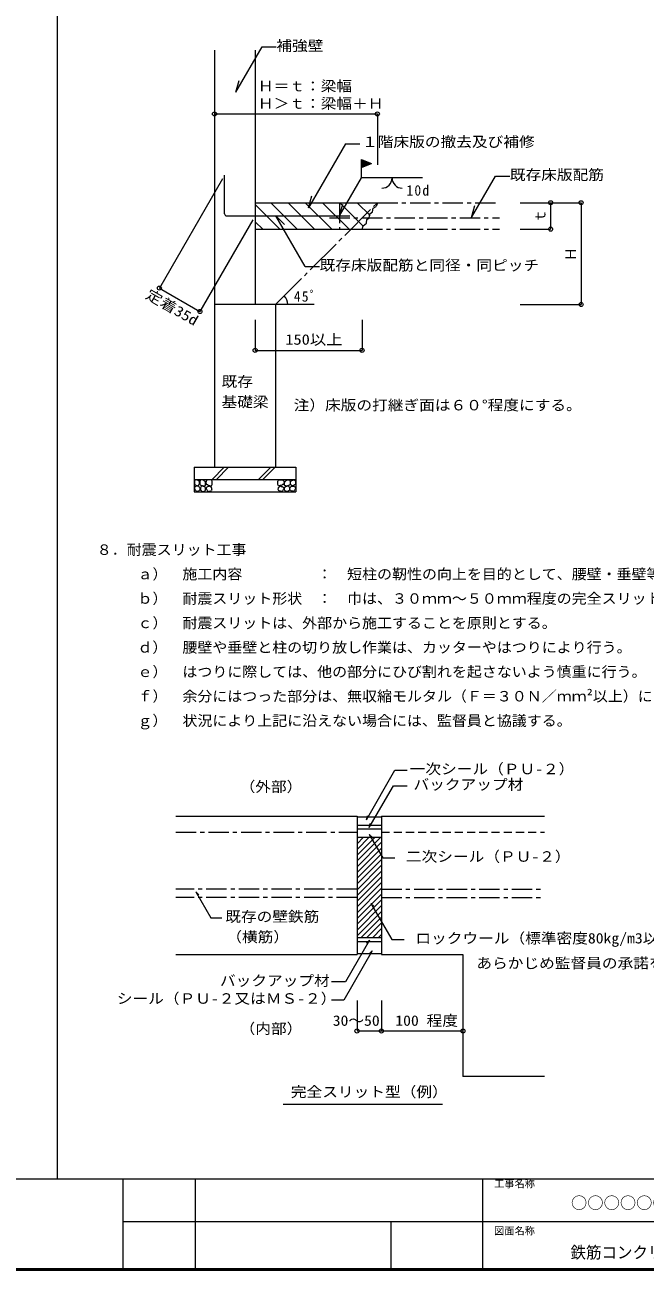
# Model space of a CAD drawing. Units: millimetres on the paper. Extents: x -400 to 7628, y -5883 to 279.
# Drawn here: x 90.2 to 242.4, y -275.2 to 30.7 of the extents above; entities that cross this region are included whole.
import ezdxf
from ezdxf.enums import TextEntityAlignment as Align

# ---------------------------------------------------------------- set-up
doc = ezdxf.new("R2010")
doc.units = ezdxf.units.MM
for name, pattern in [('CHAIN1', [8, 5, -1, 1, -1]), ('CHAIN2', [12, 9, -1, 1, -1]), ('DASHED2', [3, 2, -1])]:
    doc.linetypes.add(name, pattern=pattern)
for name, color, linetype, lineweight in [('4-0', 4, 'CHAIN2', 5), ('4-1', 3, 'Continuous', 5), ('4-2', 3, 'Continuous', 5), ('4-3', 7, 'Continuous', 5), ('4-4', 3, 'Continuous', 5), ('4-5', 7, 'Continuous', 5), ('4-6', 4, 'Continuous', 5), ('4-7', 2, 'Continuous', 5), ('4-8', 7, 'Continuous', 5), ('4-9', 5, 'Continuous', 5), ('4-F', 3, 'Continuous', 5)]:
    doc.layers.add(name, color=color, linetype=linetype, lineweight=lineweight)
doc.styles.add('ＭＳ ゴシック', font='')
doc.styles.get('ＭＳ ゴシック').set_extended_font_data('MS Gothic')

msp = doc.modelspace()

# ---------------------------------------------------------------- linework, layer by layer
at = {"layer": '4-0'}
msp.add_line((151.705, -37.952), (176.705, -12.952), dxfattribs=at)
at = {"layer": '4-1', "color": 4, "linetype": 'CHAIN1'}
msp.add_line((167.425, -12.952), (167.425, -19.452), dxfattribs=at)
at = {"layer": '4-2'}
for p, q in [((139.205, -15.692), (139.205, -6.192)), ((139.706, -16.192), (169.925, -16.192))]:
    msp.add_line(p, q, dxfattribs=at)
at = {"layer": '4-2', "linetype": 'CHAIN1'}
msp.add_line((164.925, -16.692), (206.705, -16.692), dxfattribs=at)
at = {"layer": '4-2'}
msp.add_arc((139.706, -15.692), 0.5, 180, 270, dxfattribs=at)
at = {"layer": '4-3'}
for p, q in [((141.965, 14.188), (142.746, 17.088)), ((136.705, 8.868), (176.705, 8.868)), ((176.705, 8.868), (176.705, -3.632)), ((168.885, 1.488), (159.826, -14.192)), ((168.885, 1.488), (172.386, 1.488)), ((138.706, -7.072), (123.185, -33.932)), ((159.826, -14.192), (160.606, -11.292)), ((199.826, -16.552), (200.605, -13.652)), ((211.705, -12.952), (226.705, -12.952)), ((219.205, -12.952), (219.205, -19.452)), ((226.705, -12.952), (226.705, -37.952)), ((146.126, -17.192), (133.145, -39.672)), ((211.705, -19.452), (219.205, -19.452)), ((159.005, -28.612), (162.506, -28.612)), ((123.185, -33.932), (133.145, -39.672)), ((211.705, -37.952), (226.705, -37.952)), ((172.945, -41.732), (172.945, -49.232))]:
    msp.add_line(p, q, dxfattribs=at)
for points in [[(141.965, 14.188), (148.385, 25.308), (151.885, 25.308)], [(199.826, -16.552), (205.705, -6.392), (209.206, -6.392)], [(159.005, -28.612), (151.806, -16.192), (153.925, -18.312)], [(146.706, -41.732), (146.706, -49.232), (172.945, -49.232)]]:
    msp.add_lwpolyline(points, dxfattribs=at)
for centre in [(136.705, 8.868), (176.705, 8.868), (219.205, -12.952), (226.705, -12.952), (219.205, -19.452), (123.185, -33.932), (133.145, -39.672), (226.705, -37.952), (146.706, -49.232), (172.945, -49.232)]:
    msp.add_circle(centre, 0.5, dxfattribs=at)
msp.add_arc((151.705, -37.952), 3, 0, 45, dxfattribs=at)
at = {"layer": '4-4', "color": 7}
for p, q in [((173.995, -164.511), (181.015, -152.351)), ((181.015, -152.351), (184.015, -152.351)), ((173.995, -164.511), (174.255, -163.531)), ((174.695, -166.427), (174.955, -165.447)), ((174.695, -168.111), (175.395, -168.811)), ((174.695, -168.111), (178.015, -173.851)), ((178.015, -173.851), (181.015, -173.851)), ((132.155, -182.251), (135.835, -188.611)), ((132.155, -182.251), (132.855, -182.951)), ((175.115, -185.071), (175.835, -185.771)), ((135.835, -188.611), (138.535, -188.611)), ((174.755, -194.111), (168.835, -204.351)), ((174.755, -194.111), (174.035, -194.811)), ((175.435, -196.711), (174.735, -197.411)), ((168.835, -204.351), (165.435, -204.351)), ((171.695, -208.911), (171.695, -216.411)), ((177.695, -208.911), (177.695, -216.411)), ((171.695, -216.411), (197.695, -216.411))]:
    msp.add_line(p, q, dxfattribs=at)
at = {"layer": '4-4'}
for p, q in [((127.235, -163.611), (171.695, -163.611)), ((171.695, -163.611), (171.695, -197.611)), ((171.695, -163.811), (177.695, -163.811)), ((177.695, -163.611), (217.695, -163.611)), ((177.695, -163.611), (177.695, -197.611)), ((171.695, -168.811), (177.695, -168.811)), ((171.695, -193.411), (177.695, -193.411)), ((127.235, -197.611), (171.695, -197.611)), ((171.695, -197.411), (177.695, -197.411)), ((217.695, -227.611), (197.695, -227.611))]:
    msp.add_line(p, q, dxfattribs=at)
at = {"layer": '4-4', "color": 4, "linetype": 'CHAIN1'}
for p, q in [((127.235, -167.611), (171.695, -167.611)), ((171.695, -181.611), (127.235, -181.611)), ((177.695, -181.611), (217.695, -181.611)), ((171.695, -183.611), (127.235, -183.611)), ((177.695, -183.611), (217.695, -183.611))]:
    msp.add_line(p, q, dxfattribs=at)
at = {"layer": '4-4', "color": 4, "linetype": 'DASHED2'}
msp.add_line((177.695, -167.611), (217.695, -167.611), dxfattribs=at)
at = {"layer": '4-4', "color": 4}
for p, q in [((177.515, -168.811), (171.695, -174.631)), ((176.115, -168.811), (171.695, -173.231)), ((171.915, -168.811), (171.695, -169.031)), ((173.315, -168.811), (171.695, -170.431)), ((174.715, -168.811), (171.695, -171.831)), ((177.695, -170.051), (171.695, -176.051)), ((177.695, -171.471), (171.695, -177.471)), ((171.695, -178.891), (177.695, -172.891)), ((171.695, -180.291), (177.695, -174.291)), ((171.695, -181.711), (177.695, -175.711)), ((171.695, -183.131), (177.695, -177.131)), ((171.695, -184.531), (177.695, -178.531)), ((171.695, -185.951), (177.695, -179.951)), ((171.695, -187.371), (177.695, -181.371)), ((171.695, -188.791), (177.695, -182.791)), ((171.695, -190.191), (177.695, -184.191)), ((171.695, -191.611), (177.695, -185.611)), ((171.695, -193.031), (177.695, -187.031)), ((172.715, -193.411), (177.695, -188.431)), ((174.135, -193.411), (177.695, -189.851)), ((175.555, -193.411), (177.695, -191.271)), ((176.975, -193.411), (177.695, -192.691)), ((153.535, -234.431), (192.655, -234.431))]:
    msp.add_line(p, q, dxfattribs=at)
at = {"layer": '4-4', "color": 7}
for points in [[(174.695, -166.427), (180.615, -156.167), (184.015, -156.167)], [(175.115, -185.071), (180.235, -193.931), (183.235, -193.931)], [(175.435, -196.711), (168.435, -208.851), (165.435, -208.851)]]:
    msp.add_lwpolyline(points, dxfattribs=at)
at = {"layer": '4-4'}
msp.add_lwpolyline([(177.695, -197.611), (197.695, -197.611), (197.695, -227.611)], dxfattribs=at)
at = {"layer": '4-4', "color": 7}
for centre in [(171.695, -216.411), (177.695, -216.411), (197.695, -216.411)]:
    msp.add_circle(centre, 0.5, dxfattribs=at)
at = {"layer": '4-5', "color": 3}
for p, q in [((172.806, -2.572), (175.285, -3.352)), ((172.806, -2.752), (175.285, -3.352)), ((172.806, -2.952), (175.285, -3.352)), ((172.806, -3.112), (175.285, -3.352)), ((172.806, -4.292), (175.285, -3.352)), ((172.806, -3.352), (175.285, -3.352)), ((172.806, -3.552), (175.285, -3.352)), ((172.806, -3.712), (175.285, -3.352)), ((172.806, -3.932), (175.285, -3.352)), ((172.806, -4.092), (175.285, -3.352)), ((167.425, -16.192), (172.806, -6.873)), ((167.425, -16.192), (168.205, -13.292))]:
    msp.add_line(p, q, dxfattribs=at)
msp.add_lwpolyline([(187.805, -6.873), (172.806, -6.873), (172.806, -2.372), (175.285, -3.352)], dxfattribs=at)
for centre, start, end in [((177.805, -6.873), 270, 0), ((182.805, -6.873), 180, 270)]:
    msp.add_arc(centre, 2.5, start, end, dxfattribs=at)
at = {"layer": '4-6'}
for p, q in [((146.706, -13.372), (152.786, -19.452)), ((150.525, -12.952), (157.026, -19.452)), ((154.765, -12.952), (161.266, -19.452)), ((159.005, -12.952), (165.505, -19.452)), ((163.245, -12.952), (169.746, -19.452)), ((167.485, -12.952), (173.325, -18.792)), ((171.726, -12.952), (174.885, -16.092)), ((146.706, -17.612), (148.545, -19.452))]:
    msp.add_line(p, q, dxfattribs=at)
at = {"layer": '4-8'}
for p, q in [((136.705, 24.548), (136.705, -37.952)), ((146.706, 24.548), (146.706, -37.952)), ((146.706, -12.952), (176.705, -12.952)), ((176.705, -12.952), (176.365, -13.872)), ((151.705, -37.952), (151.705, -77.952)), ((131.706, -77.952), (156.705, -77.952)), ((131.706, -77.952), (131.706, -83.952)), ((136.105, -80.952), (139.085, -77.952)), ((136.105, -80.952), (139.105, -77.952)), ((137.165, -80.952), (140.165, -77.952)), ((147.505, -80.952), (150.505, -77.952)), ((147.505, -80.952), (150.505, -77.952)), ((148.565, -80.952), (151.565, -77.952)), ((156.705, -77.952), (156.705, -83.952)), ((131.706, -80.952), (156.705, -80.952)), ((131.706, -83.952), (156.705, -83.952))]:
    msp.add_line(p, q, dxfattribs=at)
at = {"layer": '4-8', "linetype": 'CHAIN1'}
for p, q in [((176.705, -12.952), (206.705, -12.952)), ((172.945, -19.452), (206.705, -19.452))]:
    msp.add_line(p, q, dxfattribs=at)
at = {"layer": '4-8'}
for points in [[(146.706, -19.452), (172.945, -19.452), (173.185, -18.592), (174.046, -17.972), (174.085, -17.052), (174.645, -16.652), (174.866, -15.672), (175.485, -15.192), (175.665, -14.292), (176.365, -13.872)], [(161.165, -37.952), (136.705, -37.952), (136.705, -77.952)], [(132.705, -82.472), (132.625, -82.472), (132.745, -82.392), (132.905, -82.252), (132.985, -82.112), (133.065, -81.952), (133.065, -81.792), (133.065, -81.632), (133.026, -81.472), (132.925, -81.312), (132.765, -81.232), (132.625, -81.092), (132.465, -81.072), (132.306, -81.012), (132.145, -81.012), (131.985, -81.032), (131.925, -81.192), (131.825, -81.352), (131.765, -81.512), (131.765, -81.672), (131.765, -81.812), (131.765, -81.972), (131.765, -82.132), (131.885, -82.192), (132.046, -82.292), (132.206, -82.412), (132.365, -82.452), (132.526, -82.472)], [(133.205, -83.472), (133.145, -83.532), (133.165, -83.392), (133.186, -83.192), (133.145, -83.032), (133.065, -82.892), (132.965, -82.772), (132.866, -82.672), (132.745, -82.592), (132.566, -82.552), (132.405, -82.592), (132.225, -82.612), (132.085, -82.692), (131.945, -82.752), (131.845, -82.872), (131.765, -82.992), (131.825, -83.132), (131.866, -83.312), (131.925, -83.452), (132.026, -83.552), (132.125, -83.652), (132.245, -83.772), (132.345, -83.872), (132.465, -83.832), (132.625, -83.792), (132.825, -83.772), (132.945, -83.672), (133.065, -83.592)], [(134.206, -82.512), (134.365, -82.512), (134.525, -82.372), (134.525, -82.232), (134.525, -82.072), (134.525, -81.912), (134.525, -81.752), (134.465, -81.592), (134.385, -81.432), (134.245, -81.352), (134.086, -81.212), (133.926, -81.132), (133.765, -80.992), (133.606, -80.992), (133.446, -81.052), (133.285, -81.132), (133.205, -81.272), (133.145, -81.432), (133.145, -81.592), (133.145, -81.752), (133.145, -81.912), (133.145, -82.072), (133.165, -82.232), (133.325, -82.312), (133.485, -82.412), (133.645, -82.512), (133.805, -82.532), (133.946, -82.572), (134.105, -82.572), (134.206, -82.572)], [(134.186, -83.932), (134.105, -83.932), (134.225, -83.832), (134.365, -83.712), (134.465, -83.572), (134.525, -83.412), (134.525, -83.252), (134.525, -83.112), (134.485, -82.952), (134.405, -82.812), (134.245, -82.712), (134.105, -82.592), (133.946, -82.572), (133.785, -82.492), (133.645, -82.492), (133.485, -82.532), (133.426, -82.692), (133.346, -82.832), (133.285, -82.992), (133.285, -83.132), (133.285, -83.292), (133.285, -83.452), (133.285, -83.592), (133.405, -83.652), (133.545, -83.752), (133.705, -83.872), (133.865, -83.892), (134.006, -83.932)], [(135.645, -82.492), (135.805, -82.492), (135.965, -82.492), (136.045, -82.332), (136.105, -82.172), (136.105, -82.012), (136.105, -81.872), (136.105, -81.712), (136.105, -81.552), (136.105, -81.392), (136.085, -81.232), (135.985, -81.072), (135.826, -81.012), (135.666, -81.012), (135.525, -81.012), (135.366, -81.012), (135.205, -81.012), (135.045, -81.012), (134.885, -81.072), (134.725, -81.172), (134.665, -81.332), (134.665, -81.492), (134.565, -81.652), (134.565, -81.792), (134.645, -81.952), (134.705, -82.112), (134.865, -82.152), (135.006, -82.212), (135.165, -82.332), (135.326, -82.432), (135.486, -82.452), (135.585, -82.452)], [(152.745, -82.492), (152.605, -82.492), (152.445, -82.492), (152.345, -82.332), (152.286, -82.172), (152.286, -82.012), (152.286, -81.872), (152.286, -81.712), (152.286, -81.552), (152.286, -81.392), (152.306, -81.232), (152.405, -81.072), (152.566, -81.012), (152.725, -81.012), (152.885, -81.012), (153.045, -81.012), (153.185, -81.012), (153.345, -81.012), (153.505, -81.072), (153.665, -81.172), (153.725, -81.332), (153.725, -81.492), (153.825, -81.652), (153.825, -81.792), (153.765, -81.952), (153.705, -82.112), (153.545, -82.152), (153.386, -82.212), (153.225, -82.332), (153.065, -82.432), (152.905, -82.452), (152.825, -82.452)], [(154.206, -83.932), (154.305, -83.932), (154.186, -83.832), (154.026, -83.712), (153.925, -83.572), (153.865, -83.412), (153.865, -83.252), (153.865, -83.112), (153.905, -82.952), (153.985, -82.812), (154.145, -82.712), (154.305, -82.592), (154.446, -82.572), (154.605, -82.492), (154.745, -82.492), (154.905, -82.532), (154.965, -82.692), (155.065, -82.832), (155.125, -82.992), (155.125, -83.132), (155.125, -83.292), (155.125, -83.452), (155.125, -83.592), (155.006, -83.652), (154.846, -83.752), (154.686, -83.872), (154.546, -83.892), (154.385, -83.932)], [(154.186, -82.512), (154.026, -82.512), (153.885, -82.372), (153.885, -82.232), (153.885, -82.072), (153.885, -81.912), (153.885, -81.752), (153.946, -81.592), (154.005, -81.432), (154.165, -81.352), (154.325, -81.212), (154.465, -81.132), (154.625, -80.992), (154.785, -80.992), (154.945, -81.052), (155.106, -81.132), (155.205, -81.272), (155.266, -81.432), (155.266, -81.592), (155.266, -81.752), (155.266, -81.912), (155.266, -82.072), (155.225, -82.232), (155.065, -82.312), (154.905, -82.412), (154.765, -82.512), (154.605, -82.532), (154.446, -82.572), (154.286, -82.572), (154.186, -82.572)], [(155.205, -83.472), (155.266, -83.532), (155.245, -83.392), (155.225, -83.192), (155.266, -83.032), (155.325, -82.892), (155.426, -82.772), (155.525, -82.672), (155.666, -82.592), (155.826, -82.552), (155.985, -82.592), (156.186, -82.612), (156.305, -82.692), (156.445, -82.752), (156.565, -82.872), (156.645, -82.992), (156.585, -83.132), (156.525, -83.312), (156.465, -83.452), (156.365, -83.552), (156.265, -83.652), (156.166, -83.772), (156.045, -83.872), (155.926, -83.832), (155.765, -83.792), (155.565, -83.772), (155.445, -83.672), (155.325, -83.592)], [(155.685, -82.472), (155.785, -82.472), (155.645, -82.392), (155.506, -82.252), (155.405, -82.112), (155.346, -81.952), (155.346, -81.792), (155.346, -81.632), (155.366, -81.472), (155.465, -81.312), (155.625, -81.232), (155.785, -81.092), (155.946, -81.072), (156.086, -81.012), (156.246, -81.012), (156.406, -81.032), (156.465, -81.192), (156.565, -81.352), (156.625, -81.512), (156.625, -81.672), (156.625, -81.812), (156.625, -81.972), (156.625, -82.132), (156.505, -82.192), (156.345, -82.292), (156.186, -82.412), (156.025, -82.452), (155.865, -82.472)], [(136.085, -83.512), (136.025, -83.572), (136.045, -83.432), (136.066, -83.232), (136.025, -83.072), (135.945, -82.912), (135.846, -82.812), (135.745, -82.712), (135.625, -82.632), (135.445, -82.592), (135.285, -82.632), (135.106, -82.652), (134.965, -82.732), (134.826, -82.792), (134.725, -82.892), (134.645, -83.032), (134.705, -83.172), (134.746, -83.332), (134.805, -83.492), (134.905, -83.592), (135.006, -83.692), (135.125, -83.792), (135.225, -83.912), (135.346, -83.852), (135.505, -83.812), (135.705, -83.792), (135.826, -83.712), (135.945, -83.632)], [(152.326, -83.512), (152.385, -83.572), (152.365, -83.432), (152.345, -83.232), (152.385, -83.072), (152.445, -82.912), (152.546, -82.812), (152.645, -82.712), (152.786, -82.632), (152.945, -82.592), (153.105, -82.632), (153.305, -82.652), (153.425, -82.732), (153.565, -82.792), (153.686, -82.892), (153.765, -83.032), (153.705, -83.172), (153.665, -83.332), (153.585, -83.492), (153.485, -83.592), (153.386, -83.692), (153.285, -83.792), (153.165, -83.912), (153.045, -83.852), (152.885, -83.812), (152.685, -83.792), (152.566, -83.712), (152.445, -83.632)]]:
    msp.add_lwpolyline(points, dxfattribs=at)
at = {"layer": '4-9', "color": 2}
for p, q in [((98.165, -252.737), (98.165, 259.767)), ((-400.5, -275.152), (400.5, -275.152)), ((400.3, -274.952), (-400.3, -274.952)), ((-400.1, -274.753), (400.1, -274.753))]:
    msp.add_line(p, q, dxfattribs=at)
at = {"layer": '4-9', "color": 7}
for p, q in [((-391.499, -252.737), (400.5, -252.737)), ((114.25, -252.737), (114.25, -275.152)), ((132, -252.737), (132, -275.152)), ((202.5, -252.737), (202.5, -275.152)), ((114.25, -263.237), (400.5, -263.237)), ((180, -263.237), (180, -275.152))]:
    msp.add_line(p, q, dxfattribs=at)
at = {"layer": '4-F'}
for p, q in [((171.695, -165.889), (177.695, -165.889)), ((171.695, -166.724), (177.695, -166.724)), ((171.695, -194.411), (177.695, -194.411))]:
    msp.add_line(p, q, dxfattribs=at)

# ---------------------------------------------------------------- texts
at = {"layer": '4-1', "color": 2, "style": 'ＭＳ ゴシック', "width": 1.1}
msp.add_text('注）床版の打継ぎ面は６０°程度にする。', height=2.566, dxfattribs=at).set_placement((156.145, -64.732), align=Align.BOTTOM_LEFT)
at = {"layer": '4-1', "style": 'ＭＳ ゴシック', "width": 1.05}
for s, p in [('８．耐震スリット工事', (107.812, -100.233)), ('ａ）\u3000施工内容\u3000\u3000\u3000\u3000\u3000：\u3000短柱の靭性の向上を目的として、腰壁・垂壁等に耐震スリットを新設する。', (117.812, -106.233)), ('ｂ）\u3000耐震スリット形状\u3000：\u3000巾は、３０ｍｍ～５０ｍｍ程度の完全スリット型（鉄筋切断）とする。', (117.812, -112.233)), ('ｃ）\u3000耐震スリットは、外部から施工することを原則とする。', (117.812, -118.233)), ('ｄ）\u3000腰壁や垂壁と柱の切り放し作業は、カッターやはつりにより行う。', (117.812, -124.233)), ('ｅ）\u3000はつりに際しては、他の部分にひび割れを起さないよう慎重に行う。', (117.812, -130.233)), ('ｆ）\u3000余分にはつった部分は、無収縮モルタル（Ｆ＝３０Ｎ／ｍｍ²以上）にて補修を行う。', (117.812, -136.233)), ('ｇ）\u3000状況により上記に沿えない場合には、監督員と協議する。', (117.812, -142.233))]:
    msp.add_text(s, height=2.566, dxfattribs=at).set_placement(p, align=Align.BOTTOM_LEFT)
at = {"layer": '4-4', "color": 2, "style": 'ＭＳ ゴシック', "width": 1.1}
for s, p in [('一次シール（ＰＵ-２）', (184.625, -154.101)), ('（外部）', (142.875, -158.451)), ('バックアップ材', (185.554, -157.917)), ('二次シール（ＰＵ-２）', (183.695, -175.601)), ('既存の壁鉄筋', (139.355, -190.361)), ('（横筋）', (139.615, -195.361)), ('ロックウール（標準密度80㎏/m3以上）等とし、', (186.019, -195.681)), ('あらかじめ監督員の承諾を受けること。）', (200.995, -201.801)), ('バックアップ材', (138.053, -206.101)), ('シール（ＰＵ-２又はＭＳ-２）', (112.735, -210.483)), ('（内部）', (142.875, -217.871)), ('30～50', (165.737, -215.911)), ('100 程度', (181.096, -215.911)), ('完全スリット型（例）', (155.466, -233.411))]:
    msp.add_text(s, height=2.566, dxfattribs=at).set_placement(p, align=Align.BOTTOM_LEFT)
at = {"layer": '4-7', "style": 'ＭＳ ゴシック'}
for s, width, p in [('補強壁', 1.1, (151.886, 23.558)), ('Ｈ＝ｔ：梁幅', 1.1, (147.385, 13.648)), ('Ｈ＞ｔ：梁幅＋Ｈ', 1.1, (147.385, 9.368)), ('１階床版の撤去及び補修', 1.1, (172.945, -0.042)), ('既存床版配筋', 1.1, (209.206, -8.142)), ('既存床版配筋と同径・同ピッチ', 1.1, (162.506, -30.362)), ('150以上', 1.15, (154.092, -48.606)), ('既存', 1.1, (138.446, -58.932)), ('基礎梁', 1.1, (138.445, -63.932))]:
    msp.add_text(s, height=2.566, dxfattribs=dict(at, width=width)).set_placement(p, align=Align.BOTTOM_LEFT)
for s, p in [('ｔ', (218.705, -17.972)), ('Ｈ', (226.205, -27.332))]:
    msp.add_text(s, height=2.566, rotation=90, dxfattribs=at).set_placement(p, align=Align.BOTTOM_LEFT)
at = {"layer": '4-7', "style": 'ＭＳ ゴシック', "width": 1.15}
msp.add_text('定着35d', height=2.566, rotation=330, dxfattribs=at).set_placement((119.186, -36.912), align=Align.BOTTOM_LEFT)
at = {"layer": '4-7', "insert": (183.825, -11.252), "char_height": 2.566, "attachment_point": 7, "style": 'ＭＳ ゴシック'}
msp.add_mtext('\\T1.18;\\W0.95;10d', dxfattribs=at)
at = {"layer": '4-7', "insert": (156.186, -37.292), "char_height": 2.566, "attachment_point": 7, "rotation": 0.001, "style": 'ＭＳ ゴシック'}
msp.add_mtext('\\T1.18;\\W0.95;45ﾟ', dxfattribs=at)
at = {"layer": '4-9', "color": 7, "style": 'ＭＳ ゴシック'}
for s, height, p in [('工事名称', 1.833, (205.361, -255.387)), ('○○○○○○○○工事', 2.933, (224.214, -260.989)), ('図面名称', 1.833, (205.361, -266.987))]:
    msp.add_text(s, height=height, dxfattribs=at).set_placement(p, align=Align.BOTTOM_LEFT)
at = {"layer": '4-9', "color": 7, "style": 'ＭＳ ゴシック', "width": 0.95}
msp.add_text('鉄筋コンクリート造補強壁標準図', height=2.933, dxfattribs=at).set_placement((224.102, -273.15), align=Align.BOTTOM_LEFT)

doc.saveas('drawing.dxf')
